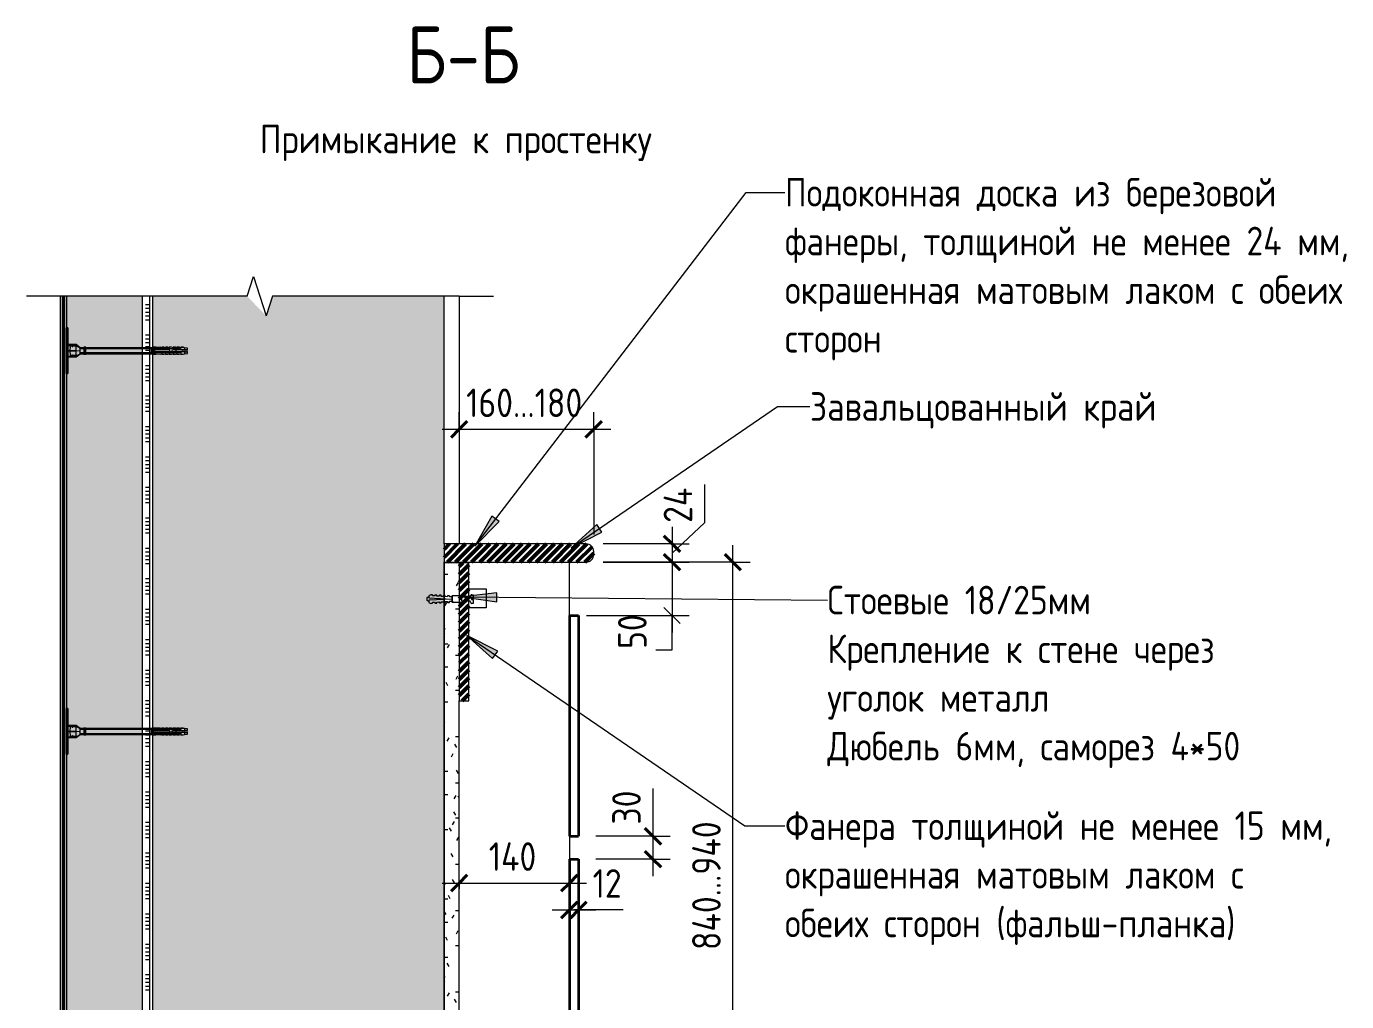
# Model space of a CAD drawing. Header units: millimetres. Extents: x 706 to 61221, y -16940 to 17865.
# Drawn here: x 6776 to 8510, y 2090 to 3371 of the extents above; entities that cross this region are included whole.
import ezdxf

# ---------------------------------------------------------------- set-up
doc = ezdxf.new("R2010")
doc.units = ezdxf.units.MM
for name, color, linetype, lineweight in [('TN-КРЕПЕЖ', 7, 'Continuous', 20), ('Аннотация', 7, 'Continuous', 20), ('Размеры', 7, 'Continuous', 9), ('Размеры-15', 7, 'Continuous', 9), ('ТН_Крепеж', 7, 'Continuous', 20), ('Узлы', 7, 'Continuous', 20)]:
    doc.layers.add(name, color=color, linetype=linetype, lineweight=lineweight)
doc.layers.add('Линии', color=7, linetype='Continuous', lineweight=9, true_color=0x00a600)
doc.layers.add('Откосы оконные_dwg', color=7, linetype='Continuous', lineweight=9, true_color=0x767676)
doc.styles.add('GOST Common', font='GOST_Common.ttf', dxfattribs={"width": 0.9, "height": 75})
doc.styles.add('GOST Common_1', font='GOST_Common.ttf', dxfattribs={"width": 0.9, "height": 37.5})
doc.styles.add('GOST Common_2', font='GOST_Common.ttf', dxfattribs={"width": 0.9, "height": 37.5})
doc.dimstyles.new('ADSK_Основной_2_5_мм_1', dxfattribs={"dimscale": 304.8, "dimtxt": 37.714312, "dimasz": 0.069587, "dimexe": 0.073819, "dimexo": 0.073819, "dimgap": 0.014764, "dimtad": 1, "dimrnd": 0.01, "dimdsep": 46, "dimtxsty": 'GOST Common_1', "dimblk1": 'OBLIQUE', "dimblk2": 'OBLIQUE', "dimsah": 1, "dimcen": 0.09, "dimdle": 0.073819, "dimazin": 2, "dimtfac": 1, "dimtdec": 4, "dimtix": 1, "dimtmove": 1, "dimatfit": 3, "dimfxl": 1, "dimtvp": 1, "dimtolj": 1, "dimtzin": 0, "dimlwd": 20, "dimlwe": 20, "dimarcsym": 2})
doc.dimstyles.new('ADSK_Основной_2_5_мм_Округление_до_10_мм', dxfattribs={"dimscale": 304.8, "dimtxt": 37.714312, "dimasz": 0.069587, "dimexe": 0.073819, "dimexo": 0.073819, "dimgap": 0.014764, "dimtad": 1, "dimdec": 0, "dimrnd": 10, "dimdsep": 46, "dimtxsty": 'GOST Common_1', "dimblk1": 'OBLIQUE', "dimblk2": 'OBLIQUE', "dimsah": 1, "dimcen": 0.09, "dimdle": 0.073819, "dimazin": 2, "dimtfac": 1, "dimtdec": 4, "dimtix": 1, "dimtmove": 0, "dimatfit": 3, "dimfxl": 1, "dimtvp": 1, "dimtolj": 1, "dimtzin": 0, "dimlwd": 20, "dimlwe": 20, "dimarcsym": 2})
doc.dimstyles.new('ADSK_Основной_2_5_мм_Округление_до_1_мм', dxfattribs={"dimscale": 304.8, "dimtxt": 37.714312, "dimasz": 0.069587, "dimexe": 0.073819, "dimexo": 0.073819, "dimgap": 0.014764, "dimtad": 1, "dimdec": 0, "dimdsep": 46, "dimtxsty": 'GOST Common_1', "dimblk1": 'OBLIQUE', "dimblk2": 'OBLIQUE', "dimsah": 1, "dimcen": 0.09, "dimdle": 0.073819, "dimazin": 2, "dimtfac": 1, "dimtdec": 4, "dimtix": 1, "dimtmove": 1, "dimatfit": 3, "dimfxl": 1, "dimtvp": 1, "dimtolj": 1, "dimtzin": 0, "dimlwd": 20, "dimlwe": 20, "dimarcsym": 2})
doc.dimstyles.new('ADSK_Основной_2_5_мм_Округление_до_1_мм_1', dxfattribs={"dimscale": 304.8, "dimtxt": 37.714312, "dimasz": 0.069587, "dimexe": 0.073819, "dimexo": 0.073819, "dimgap": 0.014764, "dimtad": 1, "dimdec": 0, "dimdsep": 46, "dimtxsty": 'GOST Common_1', "dimblk1": 'OBLIQUE', "dimblk2": 'OBLIQUE', "dimsah": 1, "dimcen": 0.09, "dimdle": 0.073819, "dimazin": 2, "dimtfac": 1, "dimtdec": 4, "dimtix": 1, "dimtmove": 0, "dimatfit": 3, "dimfxl": 1, "dimtvp": 1, "dimtolj": 1, "dimtzin": 0, "dimlwd": 20, "dimlwe": 20, "dimarcsym": 2})
pattern_1 = [(45, (7217.2775, 0), (-5.3033, 5.3033), [])]

# ---------------------------------------------------------------- blocks, each defined once
blk = doc.blocks.new('Откосы оконные_dwg_Фасадный держатель_низ-4293964-Подиумы')
at = {"layer": 'ТН_Крепеж'}
for p, q in [((1956.5, 4677.1), (1957, 4677.2)), ((1956.5, 4668.9), (1957, 4668.9)), ((1957.5, 4677.2), (1958, 4677.2)), ((1957.5, 4668.9), (1958, 4668.9)), ((1958.5, 4677.2), (1959, 4677.2)), ((1958.5, 4668.8), (1959, 4668.8)), ((1959.5, 4677.3), (1960, 4677.3)), ((1959.5, 4668.8), (1960, 4668.8)), ((1959.7, 4672), (1977.5, 4672)), ((1987, 4670.5), (1987, 4675.5))]:
    blk.add_line(p, q, dxfattribs=at)
at = {"layer": 'ТН_Крепеж', "flags": 128}
for points in [[(1956, 4677.1), (1954, 4677), (1954, 4669), (1956, 4669)], [(1957.5, 4674.2), (1957.5, 4677.5), (1957, 4677.5), (1957, 4668.5), (1957.5, 4668.5), (1957.5, 4671.9)], [(1958.5, 4674.5), (1958.5, 4677.5), (1958, 4677.5), (1958, 4674.4)], [(1958, 4671.6), (1958, 4668.5), (1958.5, 4668.5), (1958.5, 4671.5)], [(1959.5, 4674.2), (1959.5, 4677.5), (1959, 4677.5), (1959, 4674.4)], [(1959, 4671.6), (1959, 4668.5), (1959.5, 4668.5), (1959.5, 4671.9)], [(1983, 4677), (1981, 4677.5), (1978, 4677.5), (1978, 4674), (1959.7, 4674)], [(1960.5, 4674), (1960.5, 4677.5), (1960, 4677.5), (1960, 4674)], [(1960, 4672), (1960, 4668.5), (1960.5, 4668.5), (1960.5, 4672)], [(1960.5, 4677.3), (1966, 4677.5), (1968, 4677)], [(1960.5, 4668.8), (1966, 4668.5), (1968, 4669)], [(1968, 4674), (1968, 4677.5), (1971, 4677.5), (1973, 4677)], [(1968, 4672), (1968, 4668.5), (1971, 4668.5), (1973, 4669)], [(1973, 4674), (1973, 4677.5), (1976, 4677.5), (1978, 4677)], [(1973, 4672), (1973, 4668.5), (1976, 4668.5), (1978, 4669)], [(1978, 4671), (1978, 4668.5), (1981, 4668.5), (1983, 4669)], [(1993, 4674), (1993, 4677.5), (1996, 4677.5), (1998, 4677), (1998, 4674), (1982, 4674)], [(1982.5, 4672), (1998, 4672), (1998, 4669), (2002, 4669.5), (2002, 4671.5), (2001.5, 4672), (2001.5, 4674), (2002, 4674.5), (2002, 4676.5), (1998, 4677)], [(1983, 4674), (1983, 4677.5), (1986, 4677.5), (1988, 4677)], [(1983, 4672), (1983, 4668.5), (1986, 4668.5), (1988, 4669)], [(1988, 4674), (1988, 4677.5), (1991, 4677.5), (1993, 4677)], [(1988, 4672), (1988, 4668.5), (1991, 4668.5), (1993, 4669)], [(1993, 4672), (1993, 4668.5), (1996, 4668.5), (1998, 4669)], [(1998, 4671), (1999, 4671), (1999, 4675), (1998, 4675)], [(1999, 4674.5), (2000.5, 4674.5), (2000.5, 4674), (2001.5, 4674)], [(1999, 4671.5), (2000.5, 4671.5), (2000.5, 4672), (2001.5, 4672)]]:
    blk.add_lwpolyline(points, dxfattribs=at)
blk.add_lwpolyline([(1956, 4668.5), (1956.5, 4668.5), (1956.5, 4677.5), (1956, 4677.5)], close=True, dxfattribs=at)
at = {"layer": 'ТН_Крепеж'}
for centre, radius, start, end in [((1958.5, 4673), 1.5, 41.8103, 318.1897), ((1959.7, 4673), 1, 90, 270), ((1980, 4672.6), 2.56, 191.9545, 348.0455), ((1980, 4674), 2, 180, 0)]:
    blk.add_arc(centre, radius, start, end, dxfattribs=at)
blk = doc.blocks.new('Откосы оконные_dwg_Фасадный держатель_верх-4293965-Подиумы')
at = {"layer": 'ТН_Крепеж'}
for p, q in [((1855.8, 4673.5), (1855.8, 4680)), ((1855.8, 4666), (1855.8, 4672.5)), ((1866.3, 4677), (1866.8, 4677)), ((1866.3, 4669), (1866.8, 4669)), ((1867.3, 4677), (1867.8, 4677)), ((1867.3, 4669), (1867.8, 4669))]:
    blk.add_line(p, q, dxfattribs=at)
at = {"layer": 'ТН_Крепеж', "flags": 128}
for points in [[(1844.8, 4643), (1842.8, 4643), (1842.8, 4703), (1844.8, 4703)], [(1865.8, 4668.5), (1866.3, 4668.5), (1866.3, 4677.5), (1865.8, 4677.5)], [(1866.8, 4668.5), (1867.3, 4668.5), (1867.3, 4677.5), (1866.8, 4677.5)], [(1867.8, 4668.5), (1868.3, 4668.5), (1868.3, 4677.5), (1867.8, 4677.5)]]:
    blk.add_lwpolyline(points, close=True, dxfattribs=at)
for points in [[(1844.8, 4665), (1855.8, 4665), (1860.8, 4669), (1860.8, 4677), (1855.8, 4681), (1844.8, 4681)], [(1844.8, 4680), (1855.8, 4680), (1860.8, 4677), (1865.8, 4677)], [(1844.8, 4673.5), (1855.8, 4673.5), (1860.8, 4673), (1855.8, 4672.5), (1844.8, 4672.5)], [(1844.8, 4666), (1855.8, 4666), (1860.8, 4669), (1865.8, 4669)]]:
    blk.add_lwpolyline(points, dxfattribs=at)
blk = doc.blocks.new('Откосы оконные_dwg__U17-4293966-Подиумы')
at = {"layer": 'ТН_Крепеж'}
for p, q in [((1868.3, 4677), (1954, 4677)), ((1868.3, 4669), (1954, 4669))]:
    blk.add_line(p, q, dxfattribs=at)
at = {"layer": 'ТН_Крепеж', "color": 8, "true_color": 0x767676, "flags": 128}
blk.add_lwpolyline([(1842.8, 4643), (1844.8, 4643), (1844.8, 4665), (1855.8, 4665), (1860.8, 4669), (1865.8, 4669), (1865.8, 4668.5), (1866.3, 4668.5), (1866.3, 4669), (1866.8, 4669), (1866.8, 4668.5), (1867.3, 4668.5), (1867.3, 4669), (1867.8, 4669), (1867.8, 4668.5), (1868.3, 4668.5), (1868.3, 4669), (1954, 4669), (1956, 4669), (1956, 4668.5), (1956.5, 4668.5), (1956.5, 4668.9), (1957, 4668.9), (1957, 4668.5), (1957.5, 4668.5), (1957.5, 4668.9), (1958, 4668.9), (1958, 4668.5), (1958.5, 4668.5), (1958.5, 4668.8), (1959, 4668.8), (1959, 4668.5), (1959.5, 4668.5), (1959.5, 4668.8), (1960, 4668.8), (1960, 4668.5), (1960.5, 4668.5), (1960.5, 4668.8), (1966, 4668.5), (1968, 4669), (1968, 4668.5), (1971, 4668.5), (1973, 4669), (1973, 4668.5), (1976, 4668.5), (1978, 4669), (1978, 4668.5), (1981, 4668.5), (1983, 4669), (1983, 4668.5), (1986, 4668.5), (1988, 4669), (1988, 4668.5), (1991, 4668.5), (1993, 4669), (1993, 4668.5), (1996, 4668.5), (1998, 4669), (2002, 4669.5), (2002, 4671.5), (2001.5, 4672), (2001.5, 4674), (2002, 4674.5), (2002, 4676.5), (1998, 4677), (1996, 4677.5), (1993, 4677.5), (1993, 4677), (1991, 4677.5), (1988, 4677.5), (1988, 4677), (1986, 4677.5), (1983, 4677.5), (1983, 4677), (1981, 4677.5), (1978, 4677.5), (1978, 4677), (1976, 4677.5), (1973, 4677.5), (1973, 4677), (1971, 4677.5), (1968, 4677.5), (1968, 4677), (1966, 4677.5), (1960.5, 4677.3), (1960.5, 4677.5), (1960, 4677.5), (1960, 4677.3), (1959.5, 4677.3), (1959.5, 4677.5), (1959, 4677.5), (1959, 4677.2), (1958.5, 4677.2), (1958.5, 4677.5), (1958, 4677.5), (1958, 4677.2), (1957.5, 4677.2), (1957.5, 4677.5), (1957, 4677.5), (1957, 4677.2), (1956.5, 4677.1), (1956.5, 4677.5), (1956, 4677.5), (1956, 4677.1), (1954, 4677), (1868.3, 4677), (1868.3, 4677.5), (1867.8, 4677.5), (1867.8, 4677), (1867.3, 4677), (1867.3, 4677.5), (1866.8, 4677.5), (1866.8, 4677), (1866.3, 4677), (1866.3, 4677.5), (1865.8, 4677.5), (1865.8, 4677), (1860.8, 4677), (1855.8, 4681), (1844.8, 4681), (1844.8, 4703), (1842.8, 4703)], close=True, dxfattribs=at)
at = {"layer": 'ТН_Крепеж', "flags": 128}
for points in [[(1850.3, 4679), (1847.8, 4679), (1847.3, 4673), (1847.8, 4667), (1850.3, 4667)], [(1851.3, 4667), (1857.4, 4667), (1860.8, 4669), (1860.8, 4670.5), (1991.5, 4670.5), (1996.5, 4673), (1991.5, 4675.5), (1860.8, 4675.5), (1860.8, 4677), (1857.4, 4679), (1851.3, 4679)]]:
    blk.add_lwpolyline(points, dxfattribs=at)
at = {"layer": 'ТН_Крепеж'}
for centre, start, end in [((1850.8, 4679), 180, 0), ((1850.8, 4667), 0, 180)]:
    blk.add_arc(centre, 0.5, start, end, dxfattribs=at)
for name in ['Откосы оконные_dwg_Фасадный держатель_верх-4293965-Подиумы', 'Откосы оконные_dwg_Фасадный держатель_низ-4293964-Подиумы']:
    blk.add_blockref(name, (0, 0))
blk = doc.blocks.new('ADSK_Обрыв_Линия - По умолчанию-5828093-Подиумы')
at = {"layer": 'Узлы'}
for p, q in [((-151.8, 3016.7), (-396.7, 3016.7)), ((126.8, 3016.7), (-118.4, 3016.7))]:
    blk.add_line(p, q, dxfattribs=at)
blk = doc.blocks.new('Откосы оконные_dwg_Дюбель-4293991-Подиумы')
at = {"layer": 'TN-КРЕПЕЖ', "color": 8, "true_color": 0x767676, "flags": 128}
for points in [[(2204.7, 4837.4), (2196.3, 4837.4), (2196.3, 4819.9), (2204.7, 4819.9)], [(2196.3, 4819.9), (2197.7, 4819.1), (2197.5, 4816.3), (2196.1, 4816.4), (2196, 4814.3), (2197.4, 4813.5), (2197.3, 4810.8), (2195.9, 4810.8), (2195.7, 4808.7), (2197.1, 4808), (2197, 4805.2), (2195.6, 4805.2), (2195.4, 4803.1), (2196.8, 4802.4), (2196.7, 4799.6), (2195.3, 4799.6), (2195.2, 4797.5), (2196.5, 4796.8), (2196.4, 4794), (2195, 4794), (2194.9, 4792), (2196.1, 4789.4), (2198.9, 4789.3), (2200.5, 4819.8), (2202.1, 4789.3), (2204.9, 4789.4), (2206.2, 4792), (2206.1, 4794), (2204.7, 4794), (2204.5, 4796.8), (2205.9, 4797.5), (2205.8, 4799.6), (2204.4, 4799.6), (2204.2, 4802.4), (2205.6, 4803.1), (2205.5, 4805.2), (2204.1, 4805.2), (2204, 4808), (2205.3, 4808.7), (2205.2, 4810.8), (2203.8, 4810.8), (2203.7, 4813.5), (2205, 4814.3), (2204.9, 4816.4), (2203.5, 4816.3), (2203.4, 4819.1), (2204.7, 4819.9)], [(2203.3, 4789.3), (2203.3, 4788.4), (2202.6, 4787), (2198.4, 4787), (2197.7, 4788.4), (2197.7, 4789.3), (2198.9, 4789.3), (2200.5, 4819.8), (2202.1, 4789.3)]]:
    blk.add_lwpolyline(points, close=True, dxfattribs=at)
at = {"layer": 'TN-КРЕПЕЖ', "flags": 128}
for points in [[(2204.7, 4837.4), (2196.3, 4837.4), (2196.3, 4819.9), (2204.7, 4819.9)], [(2196.3, 4819.9), (2197.7, 4819.1), (2197.5, 4816.3), (2196.1, 4816.4), (2196, 4814.3), (2197.4, 4813.5), (2197.3, 4810.8), (2195.9, 4810.8), (2195.7, 4808.7), (2197.1, 4808), (2197, 4805.2), (2195.6, 4805.2), (2195.4, 4803.1), (2196.8, 4802.4), (2196.7, 4799.6), (2195.3, 4799.6), (2195.2, 4797.5), (2196.5, 4796.8), (2196.4, 4794), (2195, 4794), (2194.9, 4792), (2196.1, 4789.4), (2198.9, 4789.3), (2200.5, 4819.8), (2202.1, 4789.3), (2204.9, 4789.4), (2206.2, 4792), (2206.1, 4794), (2204.7, 4794), (2204.5, 4796.8), (2205.9, 4797.5), (2205.8, 4799.6), (2204.4, 4799.6), (2204.2, 4802.4), (2205.6, 4803.1), (2205.5, 4805.2), (2204.1, 4805.2), (2204, 4808), (2205.3, 4808.7), (2205.2, 4810.8), (2203.8, 4810.8), (2203.7, 4813.5), (2205, 4814.3), (2204.9, 4816.4), (2203.5, 4816.3), (2203.4, 4819.1), (2204.7, 4819.9)], [(2203.3, 4789.3), (2203.3, 4788.4), (2202.6, 4787), (2198.4, 4787), (2197.7, 4788.4), (2197.7, 4789.3), (2198.9, 4789.3), (2200.5, 4819.8), (2202.1, 4789.3)]]:
    blk.add_lwpolyline(points, close=True, dxfattribs=at)
blk = doc.blocks.new('Откосы оконные_dwg__U45-4293993-Подиумы')
at = {"layer": 'TN-КРЕПЕЖ', "color": 8, "true_color": 0x767676, "flags": 128}
blk.add_lwpolyline([(2203.3, 4832.7), (2197.7, 4832.7), (2197.7, 4843.4), (2195.7, 4844.3), (2195.1, 4844.8), (2194.8, 4845.7), (2194.8, 4847.3), (2199.8, 4847.3), (2199.8, 4845.3), (2201.2, 4845.3), (2201.2, 4847.3), (2206.2, 4847.3), (2206.2, 4845.7), (2206, 4844.8), (2205.3, 4844.3), (2203.3, 4843.4)], close=True, dxfattribs=at)
at = {"layer": 'TN-КРЕПЕЖ', "flags": 128}
for points in [[(2194.8, 4845.7), (2194.8, 4847.3), (2199.8, 4847.3), (2199.8, 4845.3), (2201.2, 4845.3), (2201.2, 4847.3), (2206.2, 4847.3), (2206.2, 4845.7)], [(2197.7, 4837.4), (2197.7, 4837.6), (2197.7, 4843.4), (2195.7, 4844.3)], [(2205.3, 4844.3), (2203.3, 4843.4), (2203.3, 4837.6), (2203.3, 4837.4)]]:
    blk.add_lwpolyline(points, dxfattribs=at)
blk.add_lwpolyline([(2203.3, 4836.8), (2196.6, 4839.6), (2197.7, 4841), (2204.4, 4838.2)], close=True, dxfattribs=at)
at = {"layer": 'TN-КРЕПЕЖ'}
for centre, start, end in [((2196.3, 4845.7), 180, 246.8101), ((2204.7, 4845.7), 293.1899, 360)]:
    blk.add_arc(centre, 1.5, start, end, dxfattribs=at)
blk.add_blockref('Откосы оконные_dwg_Дюбель-4293991-Подиумы', (0, 0))
blk = doc.blocks.new('DIMBLOCK17-Подиумы')
at = {"layer": 'Размеры-15', "lineweight": 20, "transparency": 16777216}
for p, q in [((7488.8, 2210.7), (7488.8, 2233.2)), ((7500.8, 2210.7), (7500.8, 2233.2)), ((7466.3, 2210.7), (7523.3, 2210.7)), ((7488.8, 2210.7), (7488.8, 2203.2)), ((7519.3, 2210.7), (7494.8, 2210.7)), ((7500.8, 2210.7), (7500.8, 2203.2)), ((7559.6, 2210.7), (7519.3, 2210.7))]:
    blk.add_line(p, q, dxfattribs=at)
at = {"layer": 'Размеры-15', "lineweight": 40, "transparency": 16777216}
for p, q in [((7488.8, 2210.7), (7499.4, 2221.3)), ((7500.8, 2210.7), (7511.4, 2221.3)), ((7488.8, 2210.7), (7478.1, 2200.1)), ((7500.8, 2210.7), (7490.1, 2200.1))]:
    blk.add_line(p, q, dxfattribs=at)
at = {"layer": 'Размеры-15', "color": 0, "lineweight": 20, "transparency": 16777216, "insert": (7519.3, 2264.2), "char_height": 37.5, "width": 48.325, "attachment_point": 1, "line_spacing_factor": 1.022761, "style": 'GOST Common_1'}
blk.add_mtext('12', dxfattribs=at)
blk = doc.blocks.new('_Oblique')
at = {"color": 0, "linetype": 'ByBlock', "lineweight": -2}
blk.add_line((-0.5, -0.5), (0.5, 0.5), dxfattribs=at)
blk = doc.blocks.new('DIMBLOCK18-Подиумы')
at = {"layer": 'Размеры-15', "lineweight": 20, "transparency": 16777216}
for p, q in [((7703.5, 1804.9), (7703.5, 2689.9)), ((7703.5, 2667.4), (7533.3, 2667.4)), ((7703.5, 2667.4), (7726, 2667.4)), ((7703.5, 1827.4), (7681, 1827.4)), ((7703.5, 1827.4), (7711, 1827.4))]:
    blk.add_line(p, q, dxfattribs=at)
at = {"layer": 'Размеры-15', "lineweight": 40, "transparency": 16777216}
for p, q in [((7703.5, 2667.4), (7692.9, 2678)), ((7703.5, 2667.4), (7714.1, 2656.8)), ((7703.5, 1827.4), (7692.9, 1838)), ((7703.5, 1827.4), (7714.1, 1816.8))]:
    blk.add_line(p, q, dxfattribs=at)
at = {"layer": 'Размеры-15', "color": 0, "lineweight": 20, "transparency": 16777216, "insert": (7650, 2158), "char_height": 37.5, "width": 214.78, "attachment_point": 1, "rotation": 90, "line_spacing_factor": 1.022761, "style": 'GOST Common_1'}
blk.add_mtext('840...940', dxfattribs=at)
blk = doc.blocks.new('DIMBLOCK47-Подиумы')
at = {"layer": 'Размеры-15', "lineweight": 20, "transparency": 16777216}
for p, q in [((7344.1, 2841.9), (7344.1, 2864.4)), ((7520.8, 2841.9), (7520.8, 2864.4)), ((7321.6, 2841.9), (7543.3, 2841.9)), ((7344.1, 2841.9), (7344.1, 2834.4)), ((7520.8, 2841.9), (7520.8, 2703.9))]:
    blk.add_line(p, q, dxfattribs=at)
at = {"layer": 'Размеры-15', "lineweight": 40, "transparency": 16777216}
for p, q in [((7344.1, 2841.9), (7354.7, 2852.5)), ((7520.8, 2841.9), (7531.4, 2852.5)), ((7344.1, 2841.9), (7333.5, 2831.3)), ((7520.8, 2841.9), (7510.1, 2831.3))]:
    blk.add_line(p, q, dxfattribs=at)
at = {"layer": 'Размеры-15', "color": 0, "lineweight": 20, "transparency": 16777216, "insert": (7353.2, 2895.4), "char_height": 37.5, "width": 190.234, "attachment_point": 1, "line_spacing_factor": 1.022761, "style": 'GOST Common_1'}
blk.add_mtext('160...180', dxfattribs=at)
blk = doc.blocks.new('DIMBLOCK48-Подиумы')
at = {"layer": 'Размеры-15', "lineweight": 20, "transparency": 16777216}
for p, q in [((7344.1, 2246), (7344.1, 2268.5)), ((7488.8, 2246), (7488.8, 2254.9)), ((7321.6, 2246), (7511.3, 2246)), ((7344.1, 2246), (7344.1, 2238.4)), ((7488.8, 2246), (7488.8, 2223.5))]:
    blk.add_line(p, q, dxfattribs=at)
at = {"layer": 'Размеры-15', "lineweight": 40, "transparency": 16777216}
for p, q in [((7344.1, 2246), (7354.7, 2256.6)), ((7488.8, 2246), (7499.4, 2256.6)), ((7344.1, 2246), (7333.5, 2235.3)), ((7488.8, 2246), (7478.1, 2235.3))]:
    blk.add_line(p, q, dxfattribs=at)
at = {"layer": 'Размеры-15', "color": 0, "lineweight": 20, "transparency": 16777216, "insert": (7382.9, 2299.5), "char_height": 37.5, "width": 80.542, "attachment_point": 1, "line_spacing_factor": 1.022761, "style": 'GOST Common_1'}
blk.add_mtext('140', dxfattribs=at)
blk = doc.blocks.new('DIMBLOCK81-Подиумы')
at = {"layer": 'Размеры-15', "lineweight": 20, "transparency": 16777216}
for p, q in [((7666.1, 2769.5), (7666.1, 2719)), ((7666.1, 2719), (7623.6, 2679.4)), ((7623.6, 2713.9), (7623.6, 2667.4)), ((7623.6, 2691.4), (7533.3, 2691.4)), ((7623.6, 2691.4), (7646.1, 2691.4)), ((7623.6, 2667.4), (7533.3, 2667.4)), ((7623.6, 2667.4), (7646.1, 2667.4))]:
    blk.add_line(p, q, dxfattribs=at)
at = {"layer": 'Размеры-15', "lineweight": 40, "transparency": 16777216}
for p, q in [((7623.6, 2691.4), (7613, 2702)), ((7623.6, 2691.4), (7634.2, 2680.8)), ((7623.6, 2667.4), (7613, 2678)), ((7623.6, 2667.4), (7634.2, 2656.8))]:
    blk.add_line(p, q, dxfattribs=at)
at = {"layer": 'Размеры-15', "color": 0, "lineweight": 20, "transparency": 16777216, "insert": (7612.6, 2719), "char_height": 37.5, "width": 60.599, "attachment_point": 1, "rotation": 90, "line_spacing_factor": 1.022761, "style": 'GOST Common_1'}
blk.add_mtext('24', dxfattribs=at)
blk = doc.blocks.new('DIMBLOCK82-Подиумы')
at = {"layer": 'Defpoints', "color": 0, "transparency": 16777216}
for p in [(7510.8, 2667.4), (7488.8, 2597.4), (7623.6, 2597.4)]:
    blk.add_point(p, dxfattribs=at)
at = {"layer": 'Размеры', "color": 0, "lineweight": 20, "transparency": 16777216}
for p, q in [((7623.6, 2689.9), (7623.6, 2574.9)), ((7533.3, 2667.4), (7646.1, 2667.4)), ((7511.3, 2597.4), (7646.1, 2597.4)), ((7623.6, 2552.2), (7623.6, 2597.4)), ((7602.4, 2552.2), (7623.6, 2552.2))]:
    blk.add_line(p, q, dxfattribs=at)
at = {"layer": 'Размеры', "color": 0, "lineweight": 20, "transparency": 16777216, "xscale": 21.21, "yscale": 21.21, "zscale": 21.21}
for p, rotation in [((7623.6, 2667.4), 90), ((7623.6, 2597.4), 270)]:
    blk.add_blockref('_Oblique', p, dxfattribs=dict(at, rotation=rotation))
at = {"layer": 'Размеры', "color": 0, "lineweight": 20, "transparency": 16777216, "insert": (7552.7, 2553.4), "char_height": 37.5, "width": 56.763, "attachment_point": 1, "rotation": 90, "line_spacing_factor": 1.022761, "style": 'GOST Common_1'}
blk.add_mtext('\\A1;50', dxfattribs=at)
blk = doc.blocks.new('DIMBLOCK83-Подиумы')
at = {"layer": 'Размеры-15', "lineweight": 20, "transparency": 16777216}
for p, q in [((7598.5, 2370.1), (7598.5, 2322.8)), ((7598.5, 2329.9), (7598.5, 2254.9)), ((7598.5, 2307.4), (7523.3, 2307.4)), ((7598.5, 2322.8), (7598.5, 2292.4)), ((7598.5, 2307.4), (7621, 2307.4)), ((7598.5, 2277.4), (7523.3, 2277.4)), ((7598.5, 2277.4), (7621, 2277.4))]:
    blk.add_line(p, q, dxfattribs=at)
at = {"layer": 'Размеры-15', "lineweight": 40, "transparency": 16777216}
for p, q in [((7598.5, 2307.4), (7587.9, 2318)), ((7598.5, 2307.4), (7609.1, 2296.8)), ((7598.5, 2277.4), (7587.9, 2288)), ((7598.5, 2277.4), (7609.1, 2266.8))]:
    blk.add_line(p, q, dxfattribs=at)
at = {"layer": 'Размеры-15', "color": 0, "lineweight": 20, "transparency": 16777216, "insert": (7545, 2322.8), "char_height": 37.5, "width": 56.763, "attachment_point": 1, "rotation": 90, "line_spacing_factor": 1.022761, "style": 'GOST Common_1'}
blk.add_mtext('30', dxfattribs=at)

msp = doc.modelspace()

# ---------------------------------------------------------------- hatches: boundary and pattern name
at = {"layer": 'Аннотация', "lineweight": 9}
for points in [[(7364.391, 2688.587), (7396.488, 2720.679), (7387.088, 2727.893)], [(7491.019, 2686.426), (7531.516, 2706.922), (7524.831, 2716.705)], [(7348.555, 2621.776), (7393.501, 2615.457), (7393.605, 2627.306)], [(7354.217, 2571.205), (7388, 2540.893), (7394.694, 2550.669)]]:
    msp.add_hatch(color=256, dxfattribs=at).paths.add_polyline_path(points)
at = {"layer": 'Узлы', "true_color": 0xffffff}
for points in [[(6828.118, 1665.328), (6928.118, 1665.328), (6928.118, 3016.698), (6828.118, 3016.698), (6828.118, 2835.479)], [(6941.087, 1665.328), (7134.118, 1665.328), (7134.118, 1762.445), (7324.118, 1762.445), (7324.118, 3016.698), (7098.868, 3016.698), (7090.618, 2990.718), (7065.475, 3016.698), (6941.087, 3016.698), (6941.087, 2835.479)]]:
    msp.add_hatch(color=7, dxfattribs=at).paths.add_polyline_path(points)
at = {"layer": 'Узлы', "lineweight": 50, "true_color": 0xc29f78}
h = msp.add_hatch(dxfattribs=at)
h.set_pattern_fill('FP_5', color=33, style=0, pattern_type=2)
h.set_pattern_definition(pattern_1)
h.paths.add_polyline_path([(7344.118, 2667.445), (7510.752, 2667.445), (7513.341, 2667.785), (7515.752, 2668.784), (7517.823, 2670.373), (7519.413, 2672.445), (7520.412, 2674.856), (7520.752, 2677.445), (7520.752, 2681.445), (7520.412, 2684.033), (7519.413, 2686.445), (7517.823, 2688.516), (7515.752, 2690.105), (7513.341, 2691.104), (7510.752, 2691.445), (7324.118, 2691.445), (7324.118, 2667.445)])
at = {"layer": 'Узлы', "lineweight": 9}
h = msp.add_hatch(dxfattribs=at)
h.set_pattern_fill('FP_4', color=256, style=0, pattern_type=2)
h.set_pattern_definition([(0, (7217.277, 0), (60.96, 15.24), [5.029, -40.691, 5.029, -40.691, -243.84]), (0, (7217.277, 0), (60.96, 15.24), [-91.44, 5.029, -86.411, 5.029, -40.691, -106.68]), (0, (7217.277, 0), (60.96, 15.24), [-228.6, 5.029, -25.451, 5.029, -71.171]), (120, (7240.137, 7.62), (-43.67823, 45.17291), [5.029, -40.691, 5.029, -40.691, -243.84]), (120, (7240.137, 7.62), (-43.67823, 45.17291), [-91.44, 5.029, -86.411, 5.029, -40.691, -106.68]), (120, (7240.137, 7.62), (-43.67823, 45.17291), [-228.6, 5.029, -25.451, 5.029, -71.171]), (240, (7247.757, 38.1), (-17.28177, -60.41291), [5.029, -40.691, 5.029, -40.691, -243.84]), (240, (7247.757, 38.1), (-17.28177, -60.41291), [-91.44, 5.029, -86.411, 5.029, -40.691, -106.68]), (240, (7247.757, 38.1), (-17.28177, -60.41291), [-228.6, 5.029, -25.451, 5.029, -71.171])])
h.paths.add_polyline_path([(7324.118, 1827.445), (7344.118, 1827.445), (7344.118, 2666.424), (7324.118, 2666.424), (7324.118, 2485.328)])
at = {"layer": 'Узлы', "lineweight": 50, "true_color": 0xc29f78}
h = msp.add_hatch(dxfattribs=at)
h.set_pattern_fill('FP_5', color=33, style=0, pattern_type=2)
h.set_pattern_definition(pattern_1)
h.paths.add_polyline_path([(7356.787, 2485.328), (7356.787, 2666.424), (7344.118, 2666.424), (7344.118, 2485.328)])

# ---------------------------------------------------------------- linework, layer by layer
at = {"layer": 'Аннотация', "lineweight": 9}
for p, q in [((7364.391, 2688.587), (7720.853, 3153.064)), ((7720.853, 3153.064), (7771.939, 3153.064)), ((7491.019, 2686.426), (7762.313, 2871.801)), ((7762.313, 2871.801), (7804.719, 2871.801)), ((7387.088, 2727.893), (7364.391, 2688.587)), ((7396.488, 2720.679), (7387.088, 2727.893)), ((7364.391, 2688.587), (7396.488, 2720.679)), ((7524.831, 2716.705), (7491.019, 2686.426)), ((7491.019, 2686.426), (7531.516, 2706.922)), ((7531.516, 2706.922), (7524.831, 2716.705)), ((7393.605, 2627.306), (7348.555, 2621.776)), ((7348.555, 2621.776), (7393.501, 2615.457)), ((7348.555, 2621.776), (7827.619, 2617.573)), ((7393.501, 2615.457), (7393.605, 2627.306)), ((7354.217, 2571.205), (7388, 2540.893)), ((7394.694, 2550.669), (7354.217, 2571.205)), ((7354.217, 2571.205), (7719.125, 2321.344)), ((7388, 2540.893), (7394.694, 2550.669)), ((7719.125, 2321.344), (7771.939, 2321.344))]:
    msp.add_line(p, q, dxfattribs=at)
at = {"layer": 'Аннотация'}
for p, q in [((7065.475, 3016.698), (7073.921, 3042.693)), ((7065.475, 3016.698), (7073.921, 3042.693)), ((7073.921, 3042.693), (7082.368, 3016.698)), ((7073.921, 3042.693), (7082.368, 3016.698)), ((6820.618, 3016.698), (6775.618, 3016.698)), ((7082.368, 3016.698), (7090.618, 2990.718)), ((7098.868, 3016.698), (7090.618, 2990.718)), ((7098.868, 3016.698), (7090.618, 2990.718)), ((7344.118, 3016.698), (7389.118, 3016.698))]:
    msp.add_line(p, q, dxfattribs=at)
at = {"layer": 'Линии', "color": 7}
for p, q in [((6820.618, 1665.328), (6820.618, 3016.698)), ((6823.118, 1665.328), (6823.118, 3016.698)), ((6824.118, 3016.698), (6824.118, 1665.328)), ((6826.118, 1665.328), (6826.118, 3016.698)), ((6828.118, 3016.698), (6828.118, 1665.328)), ((6928.118, 1665.328), (6928.118, 3016.698)), ((6941.087, 3016.698), (6941.087, 1665.328)), ((7324.118, 2691.445), (7324.118, 3016.698)), ((7324.118, 1762.445), (7324.118, 2667.445)), ((7356.787, 2666.424), (7344.118, 2666.424)), ((7344.118, 2666.424), (7344.118, 2485.328)), ((7356.787, 2485.328), (7356.787, 2666.424)), ((7488.752, 2597.445), (7488.752, 2666.424)), ((7356.787, 2632.445), (7379.541, 2632.445)), ((7356.787, 2607.445), (7356.787, 2632.445)), ((7379.541, 2632.445), (7379.541, 2607.445)), ((7379.541, 2607.445), (7356.787, 2607.445)), ((6824.118, 2095.328), (6824.118, 2595.328)), ((7344.118, 2485.328), (7356.787, 2485.328)), ((7488.752, 2307.445), (7488.752, 2277.445))]:
    msp.add_line(p, q, dxfattribs=at)
at = {"layer": 'Линии', "color": 7, "lineweight": 20}
for p, q in [((6937.118, 3005.328), (6932.118, 3005.328)), ((6937.118, 3000.328), (6932.118, 3000.328)), ((6937.118, 3016.698), (6937.118, 1665.328)), ((6937.118, 2995.328), (6932.118, 2995.328)), ((6937.118, 2990.328), (6932.118, 2990.328)), ((6937.118, 2985.328), (6932.118, 2985.328)), ((6937.118, 2965.328), (6932.118, 2965.328)), ((6937.118, 2960.328), (6932.118, 2960.328)), ((6937.118, 2955.328), (6932.118, 2955.328)), ((6937.118, 2950.328), (6932.118, 2950.328)), ((6937.118, 2945.328), (6932.118, 2945.328)), ((6937.118, 2925.328), (6932.118, 2925.328)), ((6937.118, 2920.328), (6932.118, 2920.328)), ((6937.118, 2915.328), (6932.118, 2915.328)), ((6937.118, 2910.328), (6932.118, 2910.328)), ((6937.118, 2905.328), (6932.118, 2905.328)), ((6937.118, 2885.328), (6932.118, 2885.328)), ((6937.118, 2880.328), (6932.118, 2880.328)), ((6937.118, 2875.328), (6932.118, 2875.328)), ((6937.118, 2870.328), (6932.118, 2870.328)), ((6937.118, 2865.328), (6932.118, 2865.328)), ((6937.118, 2845.328), (6932.118, 2845.328)), ((6937.118, 2840.328), (6932.118, 2840.328)), ((6937.118, 2835.328), (6932.118, 2835.328)), ((6937.118, 2830.328), (6932.118, 2830.328)), ((6937.118, 2825.328), (6932.118, 2825.328)), ((6937.118, 2805.328), (6932.118, 2805.328)), ((6937.118, 2800.328), (6932.118, 2800.328)), ((6937.118, 2795.328), (6932.118, 2795.328)), ((6937.118, 2790.328), (6932.118, 2790.328)), ((6937.118, 2785.328), (6932.118, 2785.328)), ((6937.118, 2765.328), (6932.118, 2765.328)), ((6937.118, 2760.328), (6932.118, 2760.328)), ((6937.118, 2755.328), (6932.118, 2755.328)), ((6937.118, 2750.328), (6932.118, 2750.328)), ((6937.118, 2745.328), (6932.118, 2745.328)), ((6937.118, 2725.328), (6932.118, 2725.328)), ((6937.118, 2720.328), (6932.118, 2720.328)), ((6937.118, 2715.328), (6932.118, 2715.328)), ((6937.118, 2710.328), (6932.118, 2710.328)), ((6937.118, 2705.328), (6932.118, 2705.328)), ((7510.752, 2691.445), (7324.118, 2691.445)), ((7324.118, 2691.445), (7324.118, 2667.445)), ((6937.118, 2685.328), (6932.118, 2685.328)), ((6937.118, 2680.328), (6932.118, 2680.328)), ((6937.118, 2675.328), (6932.118, 2675.328)), ((6937.118, 2670.328), (6932.118, 2670.328)), ((7520.752, 2677.445), (7520.752, 2681.445)), ((6937.118, 2665.328), (6932.118, 2665.328)), ((7324.118, 2667.445), (7510.752, 2667.445)), ((7344.118, 2666.424), (7324.118, 2666.424)), ((7324.118, 2666.424), (7324.118, 1827.445)), ((6937.118, 2645.328), (6932.118, 2645.328)), ((6937.118, 2640.328), (6932.118, 2640.328)), ((6937.118, 2635.328), (6932.118, 2635.328)), ((6937.118, 2630.328), (6932.118, 2630.328)), ((6937.118, 2625.328), (6932.118, 2625.328)), ((6937.118, 2605.328), (6932.118, 2605.328)), ((6937.118, 2600.328), (6932.118, 2600.328)), ((6937.118, 2595.328), (6932.118, 2595.328)), ((6937.118, 2590.328), (6932.118, 2590.328)), ((6937.118, 2585.328), (6932.118, 2585.328)), ((6937.118, 2565.328), (6932.118, 2565.328)), ((6937.118, 2560.328), (6932.118, 2560.328)), ((6937.118, 2555.328), (6932.118, 2555.328)), ((6937.118, 2550.328), (6932.118, 2550.328)), ((6937.118, 2545.328), (6932.118, 2545.328)), ((6937.118, 2525.328), (6932.118, 2525.328)), ((6937.118, 2520.328), (6932.118, 2520.328)), ((6937.118, 2515.328), (6932.118, 2515.328)), ((6937.118, 2510.328), (6932.118, 2510.328)), ((6937.118, 2505.328), (6932.118, 2505.328)), ((6937.118, 2485.328), (6932.118, 2485.328)), ((6937.118, 2480.328), (6932.118, 2480.328)), ((7344.118, 1827.445), (7344.118, 2485.328)), ((6937.118, 2475.328), (6932.118, 2475.328)), ((6937.118, 2470.328), (6932.118, 2470.328)), ((6937.118, 2465.328), (6932.118, 2465.328)), ((6937.118, 2445.328), (6932.118, 2445.328)), ((6937.118, 2440.328), (6932.118, 2440.328)), ((6937.118, 2435.328), (6932.118, 2435.328)), ((6937.118, 2430.328), (6932.118, 2430.328)), ((6937.118, 2425.328), (6932.118, 2425.328)), ((6937.118, 2405.328), (6932.118, 2405.328)), ((6937.118, 2400.328), (6932.118, 2400.328)), ((6937.118, 2395.328), (6932.118, 2395.328)), ((6937.118, 2390.328), (6932.118, 2390.328)), ((6937.118, 2385.328), (6932.118, 2385.328)), ((6937.118, 2365.328), (6932.118, 2365.328)), ((6937.118, 2360.328), (6932.118, 2360.328)), ((6937.118, 2355.328), (6932.118, 2355.328)), ((6937.118, 2350.328), (6932.118, 2350.328)), ((6937.118, 2345.328), (6932.118, 2345.328)), ((6937.118, 2325.328), (6932.118, 2325.328)), ((6937.118, 2320.328), (6932.118, 2320.328)), ((6937.118, 2315.328), (6932.118, 2315.328)), ((6937.118, 2310.328), (6932.118, 2310.328)), ((6937.118, 2305.328), (6932.118, 2305.328)), ((6937.118, 2285.328), (6932.118, 2285.328)), ((6937.118, 2280.328), (6932.118, 2280.328)), ((6937.118, 2275.328), (6932.118, 2275.328)), ((6937.118, 2270.328), (6932.118, 2270.328)), ((6937.118, 2265.328), (6932.118, 2265.328)), ((6937.118, 2245.328), (6932.118, 2245.328)), ((6937.118, 2240.328), (6932.118, 2240.328)), ((6937.118, 2235.328), (6932.118, 2235.328)), ((6937.118, 2230.328), (6932.118, 2230.328)), ((6937.118, 2225.328), (6932.118, 2225.328)), ((6937.118, 2205.328), (6932.118, 2205.328)), ((6937.118, 2200.328), (6932.118, 2200.328)), ((6937.118, 2195.328), (6932.118, 2195.328)), ((6937.118, 2190.328), (6932.118, 2190.328)), ((6937.118, 2185.328), (6932.118, 2185.328)), ((6937.118, 2165.328), (6932.118, 2165.328)), ((6937.118, 2160.328), (6932.118, 2160.328)), ((6937.118, 2155.328), (6932.118, 2155.328)), ((6937.118, 2150.328), (6932.118, 2150.328)), ((6937.118, 2145.328), (6932.118, 2145.328)), ((6937.118, 2125.328), (6932.118, 2125.328)), ((6937.118, 2120.328), (6932.118, 2120.328)), ((6937.118, 2115.328), (6932.118, 2115.328)), ((6937.118, 2110.328), (6932.118, 2110.328)), ((6937.118, 2105.328), (6932.118, 2105.328))]:
    msp.add_line(p, q, dxfattribs=at)
at = {"layer": 'Линии', "color": 251, "lineweight": 20, "true_color": 0x666666}
msp.add_line((7344.118, 3016.698), (7344.118, 2691.445), dxfattribs=at)
at = {"layer": 'Линии', "color": 7, "lineweight": 35}
for p, q in [((7488.752, 2597.445), (7488.752, 2307.445)), ((7488.752, 2597.445), (7500.752, 2597.445)), ((7500.752, 2597.445), (7500.752, 2307.445)), ((7488.752, 2307.445), (7500.752, 2307.445)), ((7488.752, 2277.445), (7500.752, 2277.445)), ((7488.752, 2277.445), (7488.752, 1977.445)), ((7500.752, 2277.445), (7500.752, 1977.445))]:
    msp.add_line(p, q, dxfattribs=at)
at = {"layer": 'Линии', "color": 7, "lineweight": 20}
for centre, start, end in [((7510.752, 2681.445), 0, 90), ((7510.752, 2677.445), 270, 0)]:
    msp.add_arc(centre, 10, start, end, dxfattribs=at)

# ---------------------------------------------------------------- block references
at = {"layer": 'Откосы оконные_dwg', "color": 7, "lineweight": 20}
for p in [(4985.294, -1727.933), (4985.294, -2227.933)]:
    msp.add_blockref('Откосы оконные_dwg__U17-4293966-Подиумы', p, dxfattribs=at)
at = {"layer": 'Откосы оконные_dwg', "color": 7, "lineweight": 20, "rotation": 270.0000000000001}
msp.add_blockref('Откосы оконные_dwg__U45-4293993-Подиумы', (2514.952, 4819.479), dxfattribs=at)
at = {"layer": 'Узлы'}
msp.add_blockref('ADSK_Обрыв_Линия - По умолчанию-5828093-Подиумы', (7217.277, 0), dxfattribs=at)

# ---------------------------------------------------------------- texts
at = {"layer": 'Аннотация', "lineweight": 9, "attachment_point": 1, "line_spacing_factor": 1.022766}
for s, insert, char_height, width, style in [('\\pxt0.72,1.44,2.16,2.88,3.6,4.32,5.04,5.76,6.48,7.2,7.92,8.64,9.36,10.08,10.8,11.52,12.24,12.96,13.68,14.4,15.12,15.84,16.56,17.28,18,18.72,19.44,20.16,20.88,21.6,22.32,23.04;{Б-Б}', (7274.797, 3371.211), 75, 159.66585, 'GOST Common'), ('\\pxt1.44,2.88,4.32,5.76,7.2,8.64,10.08,11.52,12.96,14.4,15.84,17.28,18.72,20.16,21.6,23.04,24.48,25.92,27.36,28.8,30.24,31.68,33.12,34.56,36,37.44,38.88,40.32,41.76,43.2,44.64,46.08;{Примыкание к простенку}', (7082.089, 3241.852), 37.5, 578.61, 'GOST Common_2'), ('\\pxt1.44,2.88,4.32,5.76,7.2,8.64,10.08,11.52,12.96,14.4,15.84,17.28,18.72,20.16,21.6,23.04,24.48,25.92,27.36,28.8,30.24,31.68,33.12,34.56,36,37.44,38.88,40.32,41.76,43.2,44.64,46.08;{Подоконная доска из березовой фанеры, толщиной не менее 24 мм, окрашенная матовым лаком с обеих сторон}', (7771.939, 3171.843), 37.5, 751.005, 'GOST Common_2'), ('\\pxt1.44,2.88,4.32,5.76,7.2,8.64,10.08,11.52,12.96,14.4,15.84,17.28,18.72,20.16,21.6,23.04,24.48,25.92,27.36,28.8,30.24,31.68,33.12,34.56,36,37.44,38.88,40.32,41.76,43.2,44.64,46.08;{Завальцованный край}', (7804.719, 2890.58), 37.5, 499.23, 'GOST Common_2'), ('\\pxt1.44,2.88,4.32,5.76,7.2,8.64,10.08,11.52,12.96,14.4,15.84,17.28,18.72,20.16,21.6,23.04,24.48,25.92,27.36,28.8,30.24,31.68,33.12,34.56,36,37.44,38.88,40.32,41.76,43.2,44.64,46.08;{Стоевые 18/25мм\\PКрепление к стене через уголок металл\\PДюбель 6мм, саморез 4*50}', (7827.619, 2636.352), 37.5, 644.76, 'GOST Common_2'), ('\\pxt1.44,2.88,4.32,5.76,7.2,8.64,10.08,11.52,12.96,14.4,15.84,17.28,18.72,20.16,21.6,23.04,24.48,25.92,27.36,28.8,30.24,31.68,33.12,34.56,36,37.44,38.88,40.32,41.76,43.2,44.64,46.08;Фанера толщиной не менее 15 мм, окрашенная матовым лаком с обеих сторон (фальш-планка)', (7771.939, 2340.123), 37.5, 718.875, 'GOST Common_2')]:
    msp.add_mtext(s, dxfattribs=dict(at, insert=insert, char_height=char_height, width=width, style=style))

# ---------------------------------------------------------------- dimensions: what is measured, and where the dimension line sits
at = {"layer": 'Размеры', "lineweight": 20}
dim = msp.add_linear_dim(base=(7520.752, 2841.913), p1=(7344.118, 2856.911), p2=(7520.752, 2681.445), text='160...180', dimstyle='ADSK_Основной_2_5_мм_Округление_до_10_мм', override={"dimpost": '<>', "dimfxl": 248.974194}, dxfattribs=at)
dim.commit()
dim.dimension.update_dxf_attribs({"geometry": 'DIMBLOCK47-Подиумы', "text_midpoint": (7432.435, 2865.163)})
for base, p1, p2, override, picture, middle in [((7623.628, 2667.445), (7510.752, 2691.445), (7510.752, 2667.445), {"dimpost": '<>', "dimfxl": 24}, 'DIMBLOCK81-Подиумы', (7637.584, 2749.307)), ((7598.495, 2277.445), (7500.752, 2307.445), (7500.752, 2277.445), {"dimpost": '<>', "dimfxl": 30}, 'DIMBLOCK83-Подиумы', (7569.989, 2351.181))]:
    dim = msp.add_linear_dim(base=base, p1=p1, p2=p2, angle=90, dimstyle='ADSK_Основной_2_5_мм_1', override=override, dxfattribs=at)
    dim.commit()
    dim.dimension.update_dxf_attribs({"geometry": picture, "text_midpoint": middle, "dimtype": 160, "text_rotation": 90})
dim = msp.add_linear_dim(base=(7623.628, 2597.445), p1=(7510.752, 2667.445), p2=(7488.752, 2597.445), angle=90, text='50', dimstyle='ADSK_Основной_2_5_мм_1', override={"dimpost": '<>', "dimfxl": 73.375745}, dxfattribs=at)
dim.commit()
dim.dimension.update_dxf_attribs({"geometry": 'DIMBLOCK82-Подиумы', "text_midpoint": (7595.122, 2552.241), "dimtype": 160, "text_rotation": 90})
dim = msp.add_linear_dim(base=(7703.495, 2667.445), p1=(7688.497, 1827.445), p2=(7510.752, 2667.445), angle=90, text='840...940', dimstyle='ADSK_Основной_2_5_мм_Округление_до_1_мм_1', override={"dimpost": '<>', "dimfxl": 858.599606}, dxfattribs=at)
dim.commit()
dim.dimension.update_dxf_attribs({"geometry": 'DIMBLOCK18-Подиумы', "text_midpoint": (7680.245, 2247.445)})
dim = msp.add_linear_dim(base=(7488.752, 2245.952), p1=(7344.118, 2260.95), p2=(7488.752, 2277.445), dimstyle='ADSK_Основной_2_5_мм_Округление_до_10_мм', override={"dimpost": '<>', "dimfxl": 145.572271}, dxfattribs=at)
dim.commit()
dim.dimension.update_dxf_attribs({"geometry": 'DIMBLOCK48-Подиумы', "text_midpoint": (7416.435, 2269.202)})
dim = msp.add_linear_dim(base=(7500.752, 2210.677), p1=(7488.752, 2225.675), p2=(7500.752, 2225.675), dimstyle='ADSK_Основной_2_5_мм_Округление_до_1_мм', override={"dimpost": '<>', "dimfxl": 12}, dxfattribs=at)
dim.commit()
dim.dimension.update_dxf_attribs({"geometry": 'DIMBLOCK17-Подиумы', "text_midpoint": (7543.509, 2239.183), "dimtype": 160})

doc.saveas('drawing.dxf')
